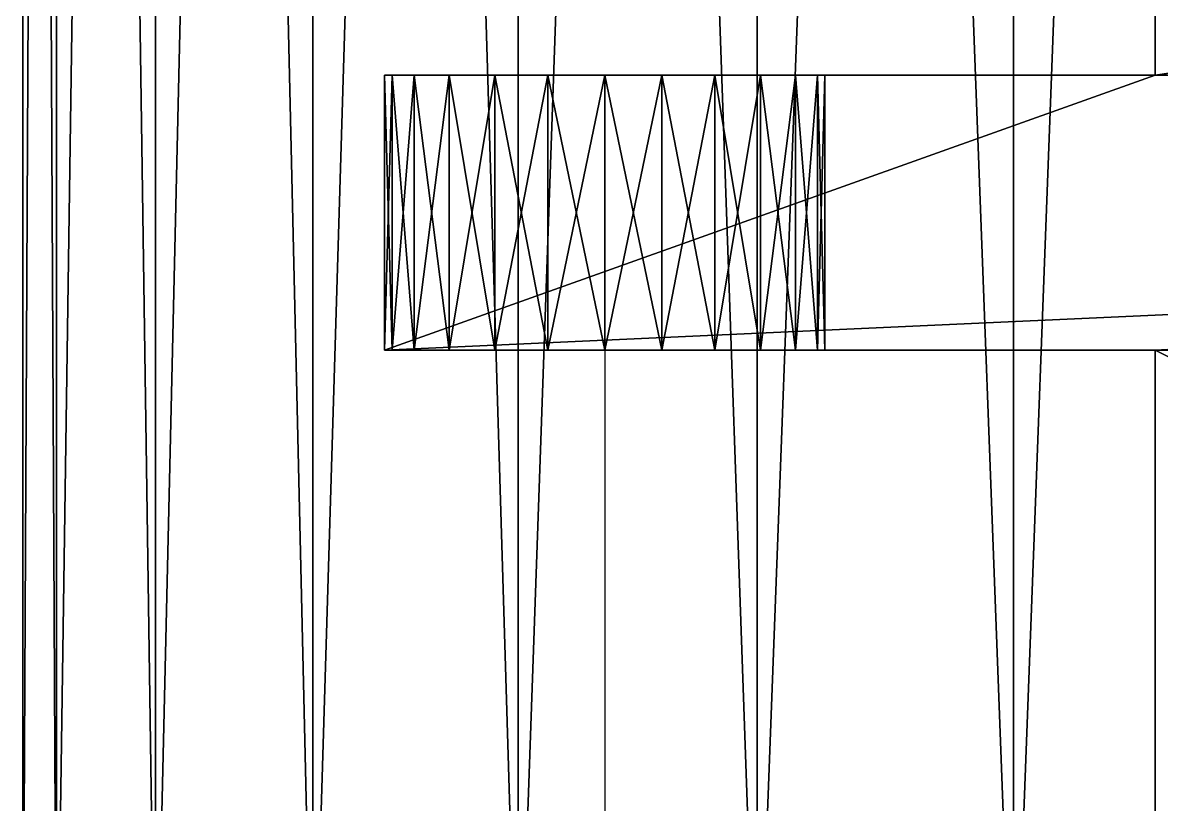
# Model space of a CAD drawing. Header units: millimetres. Extents: x 792 to 981, y 271 to 417.
# Drawn here: x 869.89 to 880.23, y 323.01 to 330.11 of the extents above; entities that cross this region are included whole.
import ezdxf

# ---------------------------------------------------------------- set-up
doc = ezdxf.new("R2010")
doc.units = ezdxf.units.MM

# ---------------------------------------------------------------- blocks, each defined once
blk = doc.blocks.new('Component')
for p, q in [((0, 20, 26.5), (-7, 20, 26.5)), ((0, 20, 29), (-7, 20, 29)), ((-7, 20, 26.5), (-7, 20, 29)), ((-7, 20, 29), (-7, 16.5, 29)), ((-7, 16.5, 26.5), (-7, 20, 26.5)), ((0, 0, 26.5), (0, 20, 26.5)), ((0, 20, 29), (0, 20, 35)), ((0, 20, 29), (0, 0, 29)), ((0, 20, 6), (0, 20, 26.5)), ((0, 20, 26.5), (41, 20, 26.5)), ((-5.518, 18.432, 29), (-5.518, 18.432, 26.5)), ((-5, 18.5, 29), (-5, 18.5, 26.5)), ((-4.482, 18.432, 29), (-4.482, 18.432, 26.5)), ((-6, 18.232, 29), (-6, 18.232, 26.5)), ((-4, 18.232, 29), (-4, 18.232, 26.5)), ((-6.414, 17.914, 29), (-6.414, 17.914, 26.5)), ((-3.586, 17.914, 29), (-3.586, 17.914, 26.5)), ((-6.732, 17.5, 29), (-6.732, 17.5, 26.5)), ((-3.268, 17.5, 29), (-3.268, 17.5, 26.5)), ((-6.932, 17.018, 29), (-6.932, 17.018, 26.5)), ((-3.068, 17.018, 29), (-3.068, 17.018, 26.5)), ((-7, 16.5, 29), (-7, 16.5, 26.5)), ((-7, 3.5, 26.5), (-7, 16.5, 26.5)), ((-7, 16.5, 29), (-7, 3.5, 29)), ((-3, 16.5, 29), (-3, 16.5, 26.5)), ((-6.932, 15.982, 29), (-6.932, 15.982, 26.5)), ((-3.068, 15.982, 29), (-3.068, 15.982, 26.5)), ((-6.732, 15.5, 29), (-6.732, 15.5, 26.5)), ((-3.268, 15.5, 29), (-3.268, 15.5, 26.5)), ((-6.414, 15.086, 29), (-6.414, 15.086, 26.5)), ((-3.586, 15.086, 29), (-3.586, 15.086, 26.5)), ((-6, 14.768, 29), (-6, 14.768, 26.5)), ((-4, 14.768, 29), (-4, 14.768, 26.5)), ((-5.518, 14.568, 29), (-5.518, 14.568, 26.5)), ((-5, 14.5, 29), (-5, 14.5, 26.5)), ((-4.482, 14.568, 29), (-4.482, 14.568, 26.5)), ((-5, 5.5, 29), (-5, 5.5, 26.5)), ((-5.518, 5.432, 29), (-5.518, 5.432, 26.5)), ((-4.482, 5.432, 29), (-4.482, 5.432, 26.5)), ((-6, 5.232, 29), (-6, 5.232, 26.5)), ((-4, 5.232, 29), (-4, 5.232, 26.5)), ((-6.414, 4.914, 29), (-6.414, 4.914, 26.5)), ((-3.586, 4.914, 29), (-3.586, 4.914, 26.5)), ((-6.732, 4.5, 29), (-6.732, 4.5, 26.5)), ((-3.268, 4.5, 29), (-3.268, 4.5, 26.5)), ((-6.932, 4.018, 29), (-6.932, 4.018, 26.5)), ((-3.068, 4.018, 29), (-3.068, 4.018, 26.5)), ((-7, 0, 26.5), (-7, 3.5, 26.5)), ((-7, 3.5, 29), (-7, 3.5, 26.5)), ((-7, 3.5, 29), (-7, 0, 29)), ((-3, 3.5, 29), (-3, 3.5, 26.5)), ((-6.932, 2.982, 29), (-6.932, 2.982, 26.5)), ((-3.068, 2.982, 29), (-3.068, 2.982, 26.5)), ((-6.732, 2.5, 29), (-6.732, 2.5, 26.5)), ((-3.268, 2.5, 29), (-3.268, 2.5, 26.5)), ((-6.414, 2.086, 29), (-6.414, 2.086, 26.5)), ((-3.586, 2.086, 29), (-3.586, 2.086, 26.5)), ((-6, 1.768, 29), (-6, 1.768, 26.5)), ((-4, 1.768, 29), (-4, 1.768, 26.5)), ((-5.518, 1.568, 29), (-5.518, 1.568, 26.5)), ((-4.482, 1.568, 29), (-4.482, 1.568, 26.5)), ((-5, 1.5, 29), (-5, 1.5, 26.5)), ((0, 0, 26.5), (-7, 0, 26.5)), ((0, 0, 29), (-7, 0, 29)), ((-7, 0, 26.5), (-7, 0, 29)), ((0, 0, 29), (0, 0, 35)), ((0, 0, 6), (0, 0, 26.5)), ((41, 0, 26.5), (0, 0, 26.5))]:
    blk.add_line(p, q)
at = {"extrusion": (0, 0, -1)}
for centre in [(5, 16.5, -29), (5, 16.5, -26.5), (5, 3.5, -29), (5, 3.5, -26.5)]:
    blk.add_circle(centre, 2, dxfattribs=at)
mesh = blk.add_polyface()
corners = [(-7, 20, 26.5), (-6.932, 17.018, 26.5), (-7, 16.5, 26.5), (-6.732, 17.5, 26.5), (-6.414, 17.914, 26.5), (-6, 18.232, 26.5), (-5.518, 18.432, 26.5), (0, 20, 26.5), (-5, 18.5, 26.5), (-4.482, 18.432, 26.5), (-4, 18.232, 26.5), (-3.586, 17.914, 26.5), (-3.268, 17.5, 26.5), (-3.068, 17.018, 26.5), (-3, 16.5, 26.5), (-3, 3.5, 26.5), (-7, 0, 26.5), (-5.518, 1.568, 26.5), (0, 0, 26.5), (-6, 1.768, 26.5), (-6.414, 2.086, 26.5), (-6.732, 2.5, 26.5), (-6.932, 2.982, 26.5), (-7, 3.5, 26.5), (-5, 1.5, 26.5), (-4.482, 1.568, 26.5), (-4, 1.768, 26.5), (-3.586, 2.086, 26.5), (-3.268, 2.5, 26.5), (-3.068, 2.982, 26.5), (-6.932, 15.982, 26.5), (-6.932, 4.018, 26.5), (-6.732, 15.5, 26.5), (-6.732, 4.5, 26.5), (-6.414, 15.086, 26.5), (-6.414, 4.914, 26.5), (-6, 14.768, 26.5), (-6, 5.232, 26.5), (-5.518, 5.432, 26.5), (-5.518, 14.568, 26.5), (-5, 5.5, 26.5), (-5, 14.5, 26.5), (-4.482, 14.568, 26.5), (-4.482, 5.432, 26.5), (-4, 5.232, 26.5), (-4, 14.768, 26.5), (-3.586, 4.914, 26.5), (-3.586, 15.086, 26.5), (-3.268, 4.5, 26.5), (-3.268, 15.5, 26.5), (-3.068, 4.018, 26.5), (-3.068, 15.982, 26.5)]
mesh.append_faces([[corners[k] for k in face] for face in [(0, 1, 2), (22, 16, 23), (30, 23, 2)]], dxfattribs={"vtx0": -1})
mesh.append_faces([[corners[k] for k in face] for face in [(1, 0, 3), (3, 0, 4), (4, 0, 5), (5, 0, 6), (6, 7, 8), (8, 7, 9), (9, 7, 10), (10, 7, 11), (11, 7, 12), (12, 7, 13), (13, 7, 14), (16, 17, 18), (17, 16, 19), (19, 16, 20), (20, 16, 21), (21, 16, 22), (18, 15, 7), (23, 30, 31), (31, 32, 33), (33, 34, 35), (35, 36, 37), (37, 36, 38), (38, 39, 40), (40, 42, 43), (43, 42, 44), (44, 45, 46), (46, 47, 48), (48, 49, 50), (50, 14, 15)]], dxfattribs={"vtx0": -1, "vtx1": -1})
mesh.append_faces([[corners[k] for k in face] for face in [(14, 7, 15)]], dxfattribs={"vtx0": -1, "vtx1": -1, "vtx2": -1})
mesh.append_faces([[corners[k] for k in face] for face in [(6, 0, 7), (18, 17, 24), (18, 24, 25), (18, 25, 26), (18, 26, 27), (18, 27, 28), (18, 28, 29), (18, 29, 15), (31, 30, 32), (33, 32, 34), (35, 34, 36), (38, 36, 39), (40, 39, 41), (40, 41, 42), (44, 42, 45), (46, 45, 47), (48, 47, 49), (50, 49, 51), (50, 51, 14)]], dxfattribs={"vtx0": -1, "vtx2": -1})
mesh = blk.add_polyface()
corners = [(-7, 0, 29), (-6.932, 2.982, 29), (-7, 3.5, 29), (-6.732, 2.5, 29), (-6.414, 2.086, 29), (-6, 1.768, 29), (-5.518, 1.568, 29), (0, 0, 29), (-5, 1.5, 29), (-4.482, 1.568, 29), (-4, 1.768, 29), (-3.586, 2.086, 29), (-3.268, 2.5, 29), (-3.068, 2.982, 29), (-3, 3.5, 29), (-3, 16.5, 29), (-7, 20, 29), (-5.518, 18.432, 29), (0, 20, 29), (-6, 18.232, 29), (-6.414, 17.914, 29), (-6.732, 17.5, 29), (-6.932, 17.018, 29), (-7, 16.5, 29), (-5, 18.5, 29), (-4.482, 18.432, 29), (-4, 18.232, 29), (-3.586, 17.914, 29), (-3.268, 17.5, 29), (-3.068, 17.018, 29), (-6.932, 4.018, 29), (-6.932, 15.982, 29), (-6.732, 4.5, 29), (-6.732, 15.5, 29), (-6.414, 4.914, 29), (-6.414, 15.086, 29), (-6, 5.232, 29), (-6, 14.768, 29), (-5.518, 5.432, 29), (-5.518, 14.568, 29), (-5, 5.5, 29), (-5, 14.5, 29), (-4.482, 5.432, 29), (-4.482, 14.568, 29), (-4, 5.232, 29), (-4, 14.768, 29), (-3.586, 4.914, 29), (-3.586, 15.086, 29), (-3.268, 4.5, 29), (-3.268, 15.5, 29), (-3.068, 4.018, 29), (-3.068, 15.982, 29)]
mesh.append_faces([[corners[k] for k in face] for face in [(0, 1, 2), (22, 16, 23), (30, 23, 2)]], dxfattribs={"vtx0": -1})
mesh.append_faces([[corners[k] for k in face] for face in [(1, 0, 3), (3, 0, 4), (4, 0, 5), (5, 0, 6), (6, 7, 8), (8, 7, 9), (9, 7, 10), (10, 7, 11), (11, 7, 12), (12, 7, 13), (13, 7, 14), (16, 17, 18), (17, 16, 19), (19, 16, 20), (20, 16, 21), (21, 16, 22), (18, 15, 7), (23, 30, 31), (31, 32, 33), (33, 34, 35), (35, 36, 37), (37, 38, 39), (39, 40, 41), (41, 42, 43), (43, 44, 45), (45, 46, 47), (47, 48, 49), (49, 50, 51), (51, 14, 15)]], dxfattribs={"vtx0": -1, "vtx1": -1})
mesh.append_faces([[corners[k] for k in face] for face in [(14, 7, 15)]], dxfattribs={"vtx0": -1, "vtx1": -1, "vtx2": -1})
mesh.append_faces([[corners[k] for k in face] for face in [(6, 0, 7), (18, 17, 24), (18, 24, 25), (18, 25, 26), (18, 26, 27), (18, 27, 28), (18, 28, 29), (18, 29, 15), (31, 30, 32), (33, 32, 34), (35, 34, 36), (37, 36, 38), (39, 38, 40), (41, 40, 42), (43, 42, 44), (45, 44, 46), (47, 46, 48), (49, 48, 50), (51, 50, 14)]], dxfattribs={"vtx0": -1, "vtx2": -1})
mesh = blk.add_polyface()
corners = [(-7, 20, 29), (-7, 16.5, 26.5), (-7, 16.5, 29), (-7, 20, 26.5)]
mesh.append_faces([[corners[k] for k in face] for face in [(0, 1, 2), (1, 0, 3)]], dxfattribs={"vtx0": -1})
mesh = blk.add_polyface()
corners = [(-7, 20, 29), (0, 20, 29), (-7, 20, 26.5), (10, 20, 37), (34.626, 19.979, 35), (10, 20, 35), (34.626, 19.979, 37), (34.5, 20, 37), (0, 20, 35), (41, 20, 29), (41, 20, 35), (41, 20, 26.5), (0, 20, 26.5), (48, 20, 26.5), (48, 20, 29)]
mesh.append_faces([[corners[k] for k in face] for face in [(6, 3, 7), (2, 11, 12)]], dxfattribs={"vtx0": -1})
mesh.append_faces([[corners[k] for k in face] for face in [(3, 4, 5), (4, 3, 6), (8, 9, 1), (9, 8, 10), (10, 5, 4), (11, 2, 13), (13, 2, 14), (14, 1, 9)]], dxfattribs={"vtx0": -1, "vtx1": -1})
mesh.append_faces([[corners[k] for k in face] for face in [(14, 2, 1)]], dxfattribs={"vtx0": -1, "vtx1": -1, "vtx2": -1})
mesh.append_faces([[corners[k] for k in face] for face in [(10, 8, 5)]], dxfattribs={"vtx0": -1, "vtx2": -1})
mesh.append_faces([[corners[k] for k in face] for face in [(0, 1, 2)]], dxfattribs={"vtx1": -1})
mesh = blk.add_polyface()
corners = [(0, 10, 35), (0, 0, 29), (0, 0, 35), (0, 20, 29), (0, 20, 35)]
mesh.append_faces([[corners[k] for k in face] for face in [(0, 1, 2), (3, 0, 4)]], dxfattribs={"vtx0": -1})
mesh.append_faces([[corners[k] for k in face] for face in [(1, 0, 3)]], dxfattribs={"vtx0": -1, "vtx1": -1})
mesh = blk.add_polyface()
corners = [(0, 20, 26.5), (41, 20, 6), (0, 20, 6), (41, 20, 26.5)]
mesh.append_faces([[corners[k] for k in face] for face in [(0, 1, 2), (1, 0, 3)]], dxfattribs={"vtx0": -1})
mesh = blk.add_polyface()
corners = [(0, 20, 26.5), (0, 0, 6), (0, 0, 26.5), (0, 7.5, 6), (0, 12.5, 6), (0, 20, 6)]
mesh.append_faces([[corners[k] for k in face] for face in [(0, 1, 2), (4, 0, 5)]], dxfattribs={"vtx0": -1})
mesh.append_faces([[corners[k] for k in face] for face in [(1, 0, 3), (3, 0, 4)]], dxfattribs={"vtx0": -1, "vtx1": -1})
mesh = blk.add_polyface()
corners = [(41, 20, 26.5), (0, 0, 26.5), (0, 20, 26.5), (41, 0, 26.5)]
mesh.append_faces([[corners[k] for k in face] for face in [(0, 1, 2), (1, 0, 3)]], dxfattribs={"vtx0": -1})
mesh = blk.add_polyface()
corners = [(-5.518, 18.432, 29), (-6, 18.232, 26.5), (-5.518, 18.432, 26.5), (-6, 18.232, 29)]
mesh.append_faces([[corners[k] for k in face] for face in [(0, 1, 2), (1, 0, 3)]], dxfattribs={"vtx0": -1})
mesh = blk.add_polyface()
corners = [(-5, 18.5, 29), (-5.518, 18.432, 26.5), (-5, 18.5, 26.5), (-5.518, 18.432, 29)]
mesh.append_faces([[corners[k] for k in face] for face in [(0, 1, 2), (1, 0, 3)]], dxfattribs={"vtx0": -1})
mesh = blk.add_polyface()
corners = [(-4.482, 18.432, 29), (-5, 18.5, 26.5), (-4.482, 18.432, 26.5), (-5, 18.5, 29)]
mesh.append_faces([[corners[k] for k in face] for face in [(0, 1, 2), (1, 0, 3)]], dxfattribs={"vtx0": -1})
mesh = blk.add_polyface()
corners = [(-4, 18.232, 29), (-4.482, 18.432, 26.5), (-4, 18.232, 26.5), (-4.482, 18.432, 29)]
mesh.append_faces([[corners[k] for k in face] for face in [(0, 1, 2), (1, 0, 3)]], dxfattribs={"vtx0": -1})
mesh = blk.add_polyface()
corners = [(-6, 18.232, 29), (-6.414, 17.914, 26.5), (-6, 18.232, 26.5), (-6.414, 17.914, 29)]
mesh.append_faces([[corners[k] for k in face] for face in [(0, 1, 2), (1, 0, 3)]], dxfattribs={"vtx0": -1})
mesh = blk.add_polyface()
corners = [(-3.586, 17.914, 29), (-4, 18.232, 26.5), (-3.586, 17.914, 26.5), (-4, 18.232, 29)]
mesh.append_faces([[corners[k] for k in face] for face in [(0, 1, 2), (1, 0, 3)]], dxfattribs={"vtx0": -1})
mesh = blk.add_polyface()
corners = [(-6.414, 17.914, 26.5), (-6.732, 17.5, 29), (-6.732, 17.5, 26.5), (-6.414, 17.914, 29)]
mesh.append_faces([[corners[k] for k in face] for face in [(0, 1, 2), (1, 0, 3)]], dxfattribs={"vtx0": -1})
mesh = blk.add_polyface()
corners = [(-3.586, 17.914, 29), (-3.268, 17.5, 26.5), (-3.268, 17.5, 29), (-3.586, 17.914, 26.5)]
mesh.append_faces([[corners[k] for k in face] for face in [(0, 1, 2), (1, 0, 3)]], dxfattribs={"vtx0": -1})
mesh = blk.add_polyface()
corners = [(-6.732, 17.5, 26.5), (-6.932, 17.018, 29), (-6.932, 17.018, 26.5), (-6.732, 17.5, 29)]
mesh.append_faces([[corners[k] for k in face] for face in [(0, 1, 2), (1, 0, 3)]], dxfattribs={"vtx0": -1})
mesh = blk.add_polyface()
corners = [(-3.268, 17.5, 29), (-3.068, 17.018, 26.5), (-3.068, 17.018, 29), (-3.268, 17.5, 26.5)]
mesh.append_faces([[corners[k] for k in face] for face in [(0, 1, 2), (1, 0, 3)]], dxfattribs={"vtx0": -1})
mesh = blk.add_polyface()
corners = [(-6.932, 17.018, 26.5), (-7, 16.5, 29), (-7, 16.5, 26.5), (-6.932, 17.018, 29)]
mesh.append_faces([[corners[k] for k in face] for face in [(0, 1, 2), (1, 0, 3)]], dxfattribs={"vtx0": -1})
mesh = blk.add_polyface()
corners = [(-3.068, 17.018, 29), (-3, 16.5, 26.5), (-3, 16.5, 29), (-3.068, 17.018, 26.5)]
mesh.append_faces([[corners[k] for k in face] for face in [(0, 1, 2), (1, 0, 3)]], dxfattribs={"vtx0": -1})
mesh = blk.add_polyface()
corners = [(-7, 16.5, 26.5), (-6.932, 15.982, 29), (-6.932, 15.982, 26.5), (-7, 16.5, 29)]
mesh.append_faces([[corners[k] for k in face] for face in [(0, 1, 2), (1, 0, 3)]], dxfattribs={"vtx0": -1})
mesh = blk.add_polyface()
corners = [(-7, 16.5, 29), (-7, 3.5, 26.5), (-7, 3.5, 29), (-7, 16.5, 26.5)]
mesh.append_faces([[corners[k] for k in face] for face in [(0, 1, 2), (1, 0, 3)]], dxfattribs={"vtx0": -1})
mesh = blk.add_polyface()
corners = [(-3, 16.5, 29), (-3.068, 15.982, 26.5), (-3.068, 15.982, 29), (-3, 16.5, 26.5)]
mesh.append_faces([[corners[k] for k in face] for face in [(0, 1, 2), (1, 0, 3)]], dxfattribs={"vtx0": -1})
mesh = blk.add_polyface()
corners = [(-6.932, 15.982, 26.5), (-6.732, 15.5, 29), (-6.732, 15.5, 26.5), (-6.932, 15.982, 29)]
mesh.append_faces([[corners[k] for k in face] for face in [(0, 1, 2), (1, 0, 3)]], dxfattribs={"vtx0": -1})
mesh = blk.add_polyface()
corners = [(-3.068, 15.982, 29), (-3.268, 15.5, 26.5), (-3.268, 15.5, 29), (-3.068, 15.982, 26.5)]
mesh.append_faces([[corners[k] for k in face] for face in [(0, 1, 2), (1, 0, 3)]], dxfattribs={"vtx0": -1})
mesh = blk.add_polyface()
corners = [(-6.732, 15.5, 26.5), (-6.414, 15.086, 29), (-6.414, 15.086, 26.5), (-6.732, 15.5, 29)]
mesh.append_faces([[corners[k] for k in face] for face in [(0, 1, 2), (1, 0, 3)]], dxfattribs={"vtx0": -1})
mesh = blk.add_polyface()
corners = [(-3.268, 15.5, 29), (-3.586, 15.086, 26.5), (-3.586, 15.086, 29), (-3.268, 15.5, 26.5)]
mesh.append_faces([[corners[k] for k in face] for face in [(0, 1, 2), (1, 0, 3)]], dxfattribs={"vtx0": -1})
mesh = blk.add_polyface()
corners = [(-6.414, 15.086, 29), (-6, 14.768, 26.5), (-6.414, 15.086, 26.5), (-6, 14.768, 29)]
mesh.append_faces([[corners[k] for k in face] for face in [(0, 1, 2), (1, 0, 3)]], dxfattribs={"vtx0": -1})
mesh = blk.add_polyface()
corners = [(-4, 14.768, 29), (-3.586, 15.086, 26.5), (-4, 14.768, 26.5), (-3.586, 15.086, 29)]
mesh.append_faces([[corners[k] for k in face] for face in [(0, 1, 2), (1, 0, 3)]], dxfattribs={"vtx0": -1})
mesh = blk.add_polyface()
corners = [(-6, 14.768, 29), (-5.518, 14.568, 26.5), (-6, 14.768, 26.5), (-5.518, 14.568, 29)]
mesh.append_faces([[corners[k] for k in face] for face in [(0, 1, 2), (1, 0, 3)]], dxfattribs={"vtx0": -1})
mesh = blk.add_polyface()
corners = [(-4.482, 14.568, 29), (-4, 14.768, 26.5), (-4.482, 14.568, 26.5), (-4, 14.768, 29)]
mesh.append_faces([[corners[k] for k in face] for face in [(0, 1, 2), (1, 0, 3)]], dxfattribs={"vtx0": -1})
mesh = blk.add_polyface()
corners = [(-5.518, 14.568, 29), (-5, 14.5, 26.5), (-5.518, 14.568, 26.5), (-5, 14.5, 29)]
mesh.append_faces([[corners[k] for k in face] for face in [(0, 1, 2), (1, 0, 3)]], dxfattribs={"vtx0": -1})
mesh = blk.add_polyface()
corners = [(-5, 14.5, 29), (-4.482, 14.568, 26.5), (-5, 14.5, 26.5), (-4.482, 14.568, 29)]
mesh.append_faces([[corners[k] for k in face] for face in [(0, 1, 2), (1, 0, 3)]], dxfattribs={"vtx0": -1})
mesh = blk.add_polyface()
corners = [(-5, 5.5, 29), (-5.518, 5.432, 26.5), (-5, 5.5, 26.5), (-5.518, 5.432, 29)]
mesh.append_faces([[corners[k] for k in face] for face in [(0, 1, 2), (1, 0, 3)]], dxfattribs={"vtx0": -1})
mesh = blk.add_polyface()
corners = [(-4.482, 5.432, 29), (-5, 5.5, 26.5), (-4.482, 5.432, 26.5), (-5, 5.5, 29)]
mesh.append_faces([[corners[k] for k in face] for face in [(0, 1, 2), (1, 0, 3)]], dxfattribs={"vtx0": -1})
mesh = blk.add_polyface()
corners = [(-5.518, 5.432, 29), (-6, 5.232, 26.5), (-5.518, 5.432, 26.5), (-6, 5.232, 29)]
mesh.append_faces([[corners[k] for k in face] for face in [(0, 1, 2), (1, 0, 3)]], dxfattribs={"vtx0": -1})
mesh = blk.add_polyface()
corners = [(-4, 5.232, 29), (-4.482, 5.432, 26.5), (-4, 5.232, 26.5), (-4.482, 5.432, 29)]
mesh.append_faces([[corners[k] for k in face] for face in [(0, 1, 2), (1, 0, 3)]], dxfattribs={"vtx0": -1})
mesh = blk.add_polyface()
corners = [(-6, 5.232, 29), (-6.414, 4.914, 26.5), (-6, 5.232, 26.5), (-6.414, 4.914, 29)]
mesh.append_faces([[corners[k] for k in face] for face in [(0, 1, 2), (1, 0, 3)]], dxfattribs={"vtx0": -1})
mesh = blk.add_polyface()
corners = [(-3.586, 4.914, 29), (-4, 5.232, 26.5), (-3.586, 4.914, 26.5), (-4, 5.232, 29)]
mesh.append_faces([[corners[k] for k in face] for face in [(0, 1, 2), (1, 0, 3)]], dxfattribs={"vtx0": -1})
mesh = blk.add_polyface()
corners = [(-6.414, 4.914, 26.5), (-6.732, 4.5, 29), (-6.732, 4.5, 26.5), (-6.414, 4.914, 29)]
mesh.append_faces([[corners[k] for k in face] for face in [(0, 1, 2), (1, 0, 3)]], dxfattribs={"vtx0": -1})
mesh = blk.add_polyface()
corners = [(-3.586, 4.914, 29), (-3.268, 4.5, 26.5), (-3.268, 4.5, 29), (-3.586, 4.914, 26.5)]
mesh.append_faces([[corners[k] for k in face] for face in [(0, 1, 2), (1, 0, 3)]], dxfattribs={"vtx0": -1})
mesh = blk.add_polyface()
corners = [(-6.732, 4.5, 26.5), (-6.932, 4.018, 29), (-6.932, 4.018, 26.5), (-6.732, 4.5, 29)]
mesh.append_faces([[corners[k] for k in face] for face in [(0, 1, 2), (1, 0, 3)]], dxfattribs={"vtx0": -1})
mesh = blk.add_polyface()
corners = [(-3.268, 4.5, 29), (-3.068, 4.018, 26.5), (-3.068, 4.018, 29), (-3.268, 4.5, 26.5)]
mesh.append_faces([[corners[k] for k in face] for face in [(0, 1, 2), (1, 0, 3)]], dxfattribs={"vtx0": -1})
mesh = blk.add_polyface()
corners = [(-6.932, 4.018, 26.5), (-7, 3.5, 29), (-7, 3.5, 26.5), (-6.932, 4.018, 29)]
mesh.append_faces([[corners[k] for k in face] for face in [(0, 1, 2), (1, 0, 3)]], dxfattribs={"vtx0": -1})
mesh = blk.add_polyface()
corners = [(-3.068, 4.018, 29), (-3, 3.5, 26.5), (-3, 3.5, 29), (-3.068, 4.018, 26.5)]
mesh.append_faces([[corners[k] for k in face] for face in [(0, 1, 2), (1, 0, 3)]], dxfattribs={"vtx0": -1})
mesh = blk.add_polyface()
corners = [(-7, 3.5, 29), (-7, 0, 26.5), (-7, 0, 29), (-7, 3.5, 26.5)]
mesh.append_faces([[corners[k] for k in face] for face in [(0, 1, 2), (1, 0, 3)]], dxfattribs={"vtx0": -1})
mesh = blk.add_polyface()
corners = [(-7, 3.5, 26.5), (-6.932, 2.982, 29), (-6.932, 2.982, 26.5), (-7, 3.5, 29)]
mesh.append_faces([[corners[k] for k in face] for face in [(0, 1, 2), (1, 0, 3)]], dxfattribs={"vtx0": -1})
mesh = blk.add_polyface()
corners = [(-3, 3.5, 29), (-3.068, 2.982, 26.5), (-3.068, 2.982, 29), (-3, 3.5, 26.5)]
mesh.append_faces([[corners[k] for k in face] for face in [(0, 1, 2), (1, 0, 3)]], dxfattribs={"vtx0": -1})
mesh = blk.add_polyface()
corners = [(-6.932, 2.982, 26.5), (-6.732, 2.5, 29), (-6.732, 2.5, 26.5), (-6.932, 2.982, 29)]
mesh.append_faces([[corners[k] for k in face] for face in [(0, 1, 2), (1, 0, 3)]], dxfattribs={"vtx0": -1})
mesh = blk.add_polyface()
corners = [(-3.068, 2.982, 29), (-3.268, 2.5, 26.5), (-3.268, 2.5, 29), (-3.068, 2.982, 26.5)]
mesh.append_faces([[corners[k] for k in face] for face in [(0, 1, 2), (1, 0, 3)]], dxfattribs={"vtx0": -1})
mesh = blk.add_polyface()
corners = [(-6.732, 2.5, 26.5), (-6.414, 2.086, 29), (-6.414, 2.086, 26.5), (-6.732, 2.5, 29)]
mesh.append_faces([[corners[k] for k in face] for face in [(0, 1, 2), (1, 0, 3)]], dxfattribs={"vtx0": -1})
mesh = blk.add_polyface()
corners = [(-3.268, 2.5, 29), (-3.586, 2.086, 26.5), (-3.586, 2.086, 29), (-3.268, 2.5, 26.5)]
mesh.append_faces([[corners[k] for k in face] for face in [(0, 1, 2), (1, 0, 3)]], dxfattribs={"vtx0": -1})
mesh = blk.add_polyface()
corners = [(-6.414, 2.086, 29), (-6, 1.768, 26.5), (-6.414, 2.086, 26.5), (-6, 1.768, 29)]
mesh.append_faces([[corners[k] for k in face] for face in [(0, 1, 2), (1, 0, 3)]], dxfattribs={"vtx0": -1})
mesh = blk.add_polyface()
corners = [(-4, 1.768, 29), (-3.586, 2.086, 26.5), (-4, 1.768, 26.5), (-3.586, 2.086, 29)]
mesh.append_faces([[corners[k] for k in face] for face in [(0, 1, 2), (1, 0, 3)]], dxfattribs={"vtx0": -1})
mesh = blk.add_polyface()
corners = [(-6, 1.768, 29), (-5.518, 1.568, 26.5), (-6, 1.768, 26.5), (-5.518, 1.568, 29)]
mesh.append_faces([[corners[k] for k in face] for face in [(0, 1, 2), (1, 0, 3)]], dxfattribs={"vtx0": -1})
mesh = blk.add_polyface()
corners = [(-4.482, 1.568, 29), (-4, 1.768, 26.5), (-4.482, 1.568, 26.5), (-4, 1.768, 29)]
mesh.append_faces([[corners[k] for k in face] for face in [(0, 1, 2), (1, 0, 3)]], dxfattribs={"vtx0": -1})
mesh = blk.add_polyface()
corners = [(-5.518, 1.568, 29), (-5, 1.5, 26.5), (-5.518, 1.568, 26.5), (-5, 1.5, 29)]
mesh.append_faces([[corners[k] for k in face] for face in [(0, 1, 2), (1, 0, 3)]], dxfattribs={"vtx0": -1})
mesh = blk.add_polyface()
corners = [(-5, 1.5, 29), (-4.482, 1.568, 26.5), (-5, 1.5, 26.5), (-4.482, 1.568, 29)]
mesh.append_faces([[corners[k] for k in face] for face in [(0, 1, 2), (1, 0, 3)]], dxfattribs={"vtx0": -1})
mesh = blk.add_polyface()
corners = [(34.626, 0.021, 37), (10, 0, 35), (34.626, 0.021, 35), (10, 0, 37), (34.5, 0, 37), (41, 0, 35), (0, 0, 29), (41, 0, 29), (0, 0, 35), (48, 0, 29), (41, 0, 26.5), (48, 0, 26.5), (0, 0, 26.5), (-7, 0, 26.5), (-7, 0, 29)]
mesh.append_faces([[corners[k] for k in face] for face in [(3, 0, 4), (9, 10, 11), (13, 6, 14)]], dxfattribs={"vtx0": -1})
mesh.append_faces([[corners[k] for k in face] for face in [(0, 1, 2), (1, 0, 3), (5, 6, 7), (6, 5, 8), (8, 2, 1), (10, 9, 12), (12, 9, 13)]], dxfattribs={"vtx0": -1, "vtx1": -1})
mesh.append_faces([[corners[k] for k in face] for face in [(13, 9, 6)]], dxfattribs={"vtx0": -1, "vtx1": -1, "vtx2": -1})
mesh.append_faces([[corners[k] for k in face] for face in [(8, 5, 2), (6, 9, 7)]], dxfattribs={"vtx0": -1, "vtx2": -1})
mesh = blk.add_polyface()
corners = [(41, 0, 26.5), (0, 0, 6), (41, 0, 6), (0, 0, 26.5)]
mesh.append_faces([[corners[k] for k in face] for face in [(0, 1, 2), (1, 0, 3)]], dxfattribs={"vtx0": -1})

msp = doc.modelspace()

# ---------------------------------------------------------------- linework, layer by layer
at = {"extrusion": (-3.06162e-16, -1, -1.83697e-16)}
for p, q in [((869.886, 382.434, 56.5), (869.886, 320.434, 56.5)), ((870.192, 382.434, 54.171), (870.192, 320.434, 54.171)), ((870.192, 382.434, 58.829), (870.192, 320.434, 58.829)), ((871.091, 382.434, 52), (871.091, 320.434, 52)), ((871.091, 382.434, 61), (871.091, 320.434, 61)), ((872.522, 382.434, 50.136), (872.522, 320.434, 50.136)), ((872.522, 382.434, 62.864), (872.522, 320.434, 62.864)), ((874.386, 382.434, 48.706), (874.386, 320.434, 48.706)), ((874.386, 382.434, 64.294), (874.386, 320.434, 64.294)), ((876.556, 382.434, 47.807), (876.556, 320.434, 47.807)), ((876.556, 382.434, 65.193), (876.556, 320.434, 65.193)), ((878.886, 382.434, 47.5), (878.886, 320.434, 47.5)), ((878.886, 382.434, 65.5), (878.886, 320.434, 65.5))]:
    msp.add_line(p, q, dxfattribs=at)
for p, q in [((875.173, 327.134, 5), (875.173, 304.634, 5)), ((875.173, 327.134, 6.5), (875.173, 327.134, 5))]:
    msp.add_line(p, q)

# ---------------------------------------------------------------- block references
at = {"extrusion": (0, 1, -1.83697e-16), "rotation": 180}
msp.add_blockref('Component', (-880.173, 25, 300.634), dxfattribs=at)

# ---------------------------------------------------------------- meshes
at = {"color": 160, "true_color": 0x3232ff}
mesh = msp.add_polyface(dxfattribs=at)
corners = [(870.192, 382.434, 54.171), (869.886, 320.434, 56.5), (869.886, 382.434, 56.5), (870.192, 320.434, 54.171)]
mesh.append_faces([[corners[k] for k in face] for face in [(0, 1, 2), (1, 0, 3)]], dxfattribs={"vtx0": -1, "color": 160})
mesh = msp.add_polyface(dxfattribs=at)
corners = [(869.886, 382.434, 56.5), (870.192, 320.434, 58.829), (870.192, 382.434, 58.829), (869.886, 320.434, 56.5)]
mesh.append_faces([[corners[k] for k in face] for face in [(0, 1, 2), (1, 0, 3)]], dxfattribs={"vtx0": -1, "color": 160})
mesh = msp.add_polyface(dxfattribs=at)
corners = [(871.091, 382.434, 52), (870.192, 320.434, 54.171), (870.192, 382.434, 54.171), (871.091, 320.434, 52)]
mesh.append_faces([[corners[k] for k in face] for face in [(0, 1, 2), (1, 0, 3)]], dxfattribs={"vtx0": -1, "color": 160})
mesh = msp.add_polyface(dxfattribs=at)
corners = [(870.192, 382.434, 58.829), (871.091, 320.434, 61), (871.091, 382.434, 61), (870.192, 320.434, 58.829)]
mesh.append_faces([[corners[k] for k in face] for face in [(0, 1, 2), (1, 0, 3)]], dxfattribs={"vtx0": -1, "color": 160})
mesh = msp.add_polyface(dxfattribs=at)
corners = [(872.522, 382.434, 50.136), (871.091, 320.434, 52), (871.091, 382.434, 52), (872.522, 320.434, 50.136)]
mesh.append_faces([[corners[k] for k in face] for face in [(0, 1, 2), (1, 0, 3)]], dxfattribs={"vtx0": -1, "color": 160})
mesh = msp.add_polyface(dxfattribs=at)
corners = [(871.091, 382.434, 61), (872.522, 320.434, 62.864), (872.522, 382.434, 62.864), (871.091, 320.434, 61)]
mesh.append_faces([[corners[k] for k in face] for face in [(0, 1, 2), (1, 0, 3)]], dxfattribs={"vtx0": -1, "color": 160})
mesh = msp.add_polyface(dxfattribs=at)
corners = [(874.386, 320.434, 48.706), (872.522, 382.434, 50.136), (874.386, 382.434, 48.706), (872.522, 320.434, 50.136)]
mesh.append_faces([[corners[k] for k in face] for face in [(0, 1, 2), (1, 0, 3)]], dxfattribs={"vtx0": -1, "color": 160})
mesh = msp.add_polyface(dxfattribs=at)
corners = [(872.522, 320.434, 62.864), (874.386, 382.434, 64.294), (872.522, 382.434, 62.864), (874.386, 320.434, 64.294)]
mesh.append_faces([[corners[k] for k in face] for face in [(0, 1, 2), (1, 0, 3)]], dxfattribs={"vtx0": -1, "color": 160})
mesh = msp.add_polyface(dxfattribs=at)
corners = [(876.556, 320.434, 47.807), (874.386, 382.434, 48.706), (876.556, 382.434, 47.807), (874.386, 320.434, 48.706)]
mesh.append_faces([[corners[k] for k in face] for face in [(0, 1, 2), (1, 0, 3)]], dxfattribs={"vtx0": -1, "color": 160})
mesh = msp.add_polyface(dxfattribs=at)
corners = [(874.386, 320.434, 64.294), (876.556, 382.434, 65.193), (874.386, 382.434, 64.294), (876.556, 320.434, 65.193)]
mesh.append_faces([[corners[k] for k in face] for face in [(0, 1, 2), (1, 0, 3)]], dxfattribs={"vtx0": -1, "color": 160})
mesh = msp.add_polyface(dxfattribs=at)
corners = [(878.886, 320.434, 47.5), (876.556, 382.434, 47.807), (878.886, 382.434, 47.5), (876.556, 320.434, 47.807)]
mesh.append_faces([[corners[k] for k in face] for face in [(0, 1, 2), (1, 0, 3)]], dxfattribs={"vtx0": -1, "color": 160})
mesh = msp.add_polyface(dxfattribs=at)
corners = [(876.556, 320.434, 65.193), (878.886, 382.434, 65.5), (876.556, 382.434, 65.193), (878.886, 320.434, 65.5)]
mesh.append_faces([[corners[k] for k in face] for face in [(0, 1, 2), (1, 0, 3)]], dxfattribs={"vtx0": -1, "color": 160})
mesh = msp.add_polyface(dxfattribs=at)
corners = [(881.215, 320.434, 47.807), (878.886, 382.434, 47.5), (881.215, 382.434, 47.807), (878.886, 320.434, 47.5)]
mesh.append_faces([[corners[k] for k in face] for face in [(0, 1, 2), (1, 0, 3)]], dxfattribs={"vtx0": -1, "color": 160})
mesh = msp.add_polyface(dxfattribs=at)
corners = [(878.886, 320.434, 65.5), (881.215, 382.434, 65.193), (878.886, 382.434, 65.5), (881.215, 320.434, 65.193)]
mesh.append_faces([[corners[k] for k in face] for face in [(0, 1, 2), (1, 0, 3)]], dxfattribs={"vtx0": -1, "color": 160})

doc.saveas('drawing.dxf')
